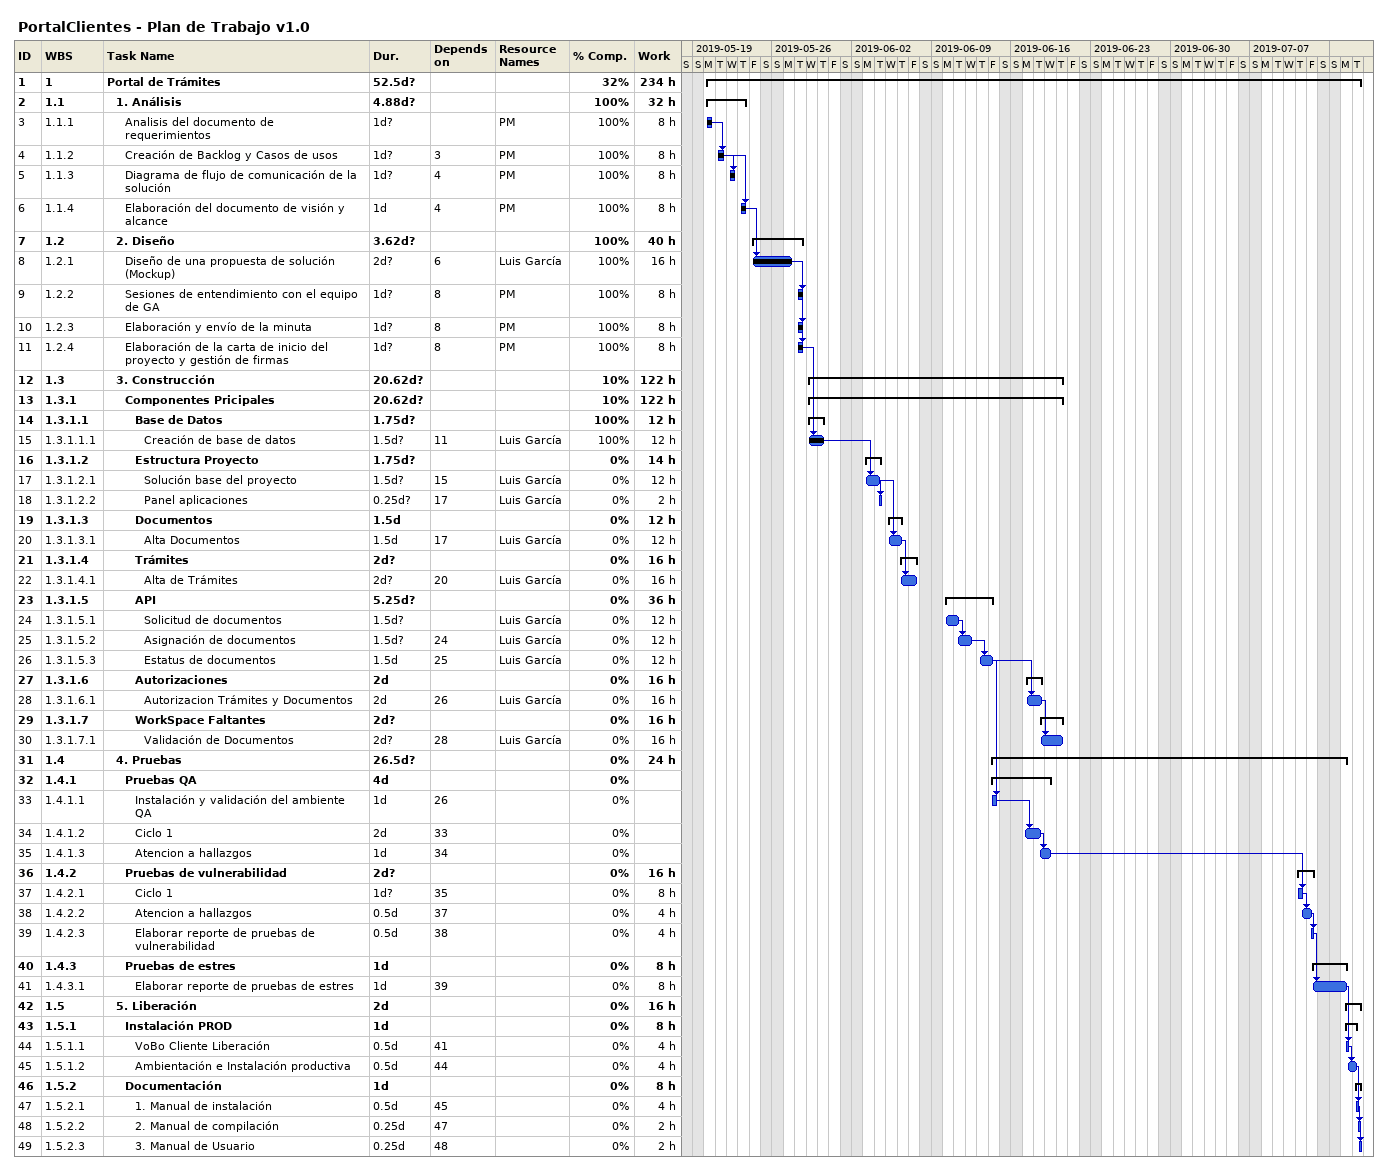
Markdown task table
PortalClientes - Plan de Trabajo v1.0

| ID | WBS | Task | Duration | Start | Finish | Predecessors | Resources | % complete | Work (h) |
|---|---|---|---|---|---|---|---|---|---|
| 1 | 1 | **Portal de Trámites** | 52.5d? | 2019-05-20 | 2019-07-16 |  |  | 32 | 234 |
| 2 | 1.1 | **1. Análisis** | 4.88d? | 2019-05-20 | 2019-05-23 |  |  | 100 | 32 |
| 3 | 1.1.1 | Analisis del documento de requerimientos | 1d? | 2019-05-20 | 2019-05-20 |  | PM | 100 | 8 |
| 4 | 1.1.2 | Creación de Backlog y Casos de usos | 1d? | 2019-05-21 | 2019-05-21 | 3 | PM | 100 | 8 |
| 5 | 1.1.3 | Diagrama de flujo de comunicación de la solución | 1d? | 2019-05-22 | 2019-05-22 | 4 | PM | 100 | 8 |
| 6 | 1.1.4 | Elaboración del documento de visión y alcance | 1d | 2019-05-23 | 2019-05-23 | 4 | PM | 100 | 8 |
| 7 | 1.2 | **2. Diseño** | 3.62d? | 2019-05-24 | 2019-05-28 |  |  | 100 | 40 |
| 8 | 1.2.1 | Diseño de una propuesta de solución (Mockup) | 2d? | 2019-05-24 | 2019-05-27 | 6 | Luis García | 100 | 16 |
| 9 | 1.2.2 | Sesiones de entendimiento con el equipo de GA | 1d? | 2019-05-28 | 2019-05-28 | 8 | PM | 100 | 8 |
| 10 | 1.2.3 | Elaboración y envío de la minuta | 1d? | 2019-05-28 | 2019-05-28 | 8 | PM | 100 | 8 |
| 11 | 1.2.4 | Elaboración de la carta de inicio del proyecto y gestión de firmas | 1d? | 2019-05-28 | 2019-05-28 | 8 | PM | 100 | 8 |
| 12 | 1.3 | **3. Construcción** | 20.62d? | 2019-05-29 | 2019-06-20 |  |  | 10 | 122 |
| 13 | 1.3.1 | **Componentes Pricipales** | 20.62d? | 2019-05-29 | 2019-06-20 |  |  | 10 | 122 |
| 14 | 1.3.1.1 | **Base de Datos** | 1.75d? | 2019-05-29 | 2019-05-30 |  |  | 100 | 12 |
| 15 | 1.3.1.1.1 | Creación de base de datos | 1.5d? | 2019-05-29 | 2019-05-30 | 11 | Luis García | 100 | 12 |
| 16 | 1.3.1.2 | **Estructura Proyecto** | 1.75d? | 2019-06-03 | 2019-06-04 |  |  | 0 | 14 |
| 17 | 1.3.1.2.1 | Solución base del proyecto | 1.5d? | 2019-06-03 | 2019-06-04 | 15 | Luis García | 0 | 12 |
| 18 | 1.3.1.2.2 | Panel aplicaciones | 0.25d? | 2019-06-04 | 2019-06-04 | 17 | Luis García | 0 | 2 |
| 19 | 1.3.1.3 | **Documentos** | 1.5d | 2019-06-05 | 2019-06-06 |  |  | 0 | 12 |
| 20 | 1.3.1.3.1 | Alta Documentos | 1.5d | 2019-06-05 | 2019-06-06 | 17 | Luis García | 0 | 12 |
| 21 | 1.3.1.4 | **Trámites** | 2d? | 2019-06-06 | 2019-06-07 |  |  | 0 | 16 |
| 22 | 1.3.1.4.1 | Alta de Trámites | 2d? | 2019-06-06 | 2019-06-07 | 20 | Luis García | 0 | 16 |
| 23 | 1.3.1.5 | **API** | 5.25d? | 2019-06-10 | 2019-06-14 |  |  | 0 | 36 |
| 24 | 1.3.1.5.1 | Solicitud de documentos | 1.5d? | 2019-06-10 | 2019-06-11 |  | Luis García | 0 | 12 |
| 25 | 1.3.1.5.2 | Asignación de documentos | 1.5d? | 2019-06-11 | 2019-06-12 | 24 | Luis García | 0 | 12 |
| 26 | 1.3.1.5.3 | Estatus de documentos | 1.5d | 2019-06-13 | 2019-06-14 | 25 | Luis García | 0 | 12 |
| 27 | 1.3.1.6 | **Autorizaciones** | 2d | 2019-06-17 | 2019-06-18 |  |  | 0 | 16 |
| 28 | 1.3.1.6.1 | Autorizacion Trámites y Documentos | 2d | 2019-06-17 | 2019-06-18 | 26 | Luis García | 0 | 16 |
| 29 | 1.3.1.7 | **WorkSpace Faltantes** | 2d? | 2019-06-18 | 2019-06-20 |  |  | 0 | 16 |
| 30 | 1.3.1.7.1 | Validación de Documentos | 2d? | 2019-06-18 | 2019-06-20 | 28 | Luis García | 0 | 16 |
| 31 | 1.4 | **4. Pruebas** | 26.5d? | 2019-06-14 | 2019-07-15 |  |  | 0 | 24 |
| 32 | 1.4.1 | **Pruebas QA** | 4d | 2019-06-14 | 2019-06-19 |  |  | 0 |  |
| 33 | 1.4.1.1 | Instalación y validación del ambiente QA | 1d | 2019-06-14 | 2019-06-14 | 26 |  | 0 |  |
| 34 | 1.4.1.2 | Ciclo 1 | 2d | 2019-06-17 | 2019-06-18 | 33 |  | 0 |  |
| 35 | 1.4.1.3 | Atencion a hallazgos | 1d | 2019-06-18 | 2019-06-19 | 34 |  | 0 |  |
| 36 | 1.4.2 | **Pruebas de vulnerabilidad** | 2d? | 2019-07-11 | 2019-07-12 |  |  | 0 | 16 |
| 37 | 1.4.2.1 | Ciclo 1 | 1d? | 2019-07-11 | 2019-07-11 | 35 |  | 0 | 8 |
| 38 | 1.4.2.2 | Atencion a hallazgos | 0.5d | 2019-07-11 | 2019-07-12 | 37 |  | 0 | 4 |
| 39 | 1.4.2.3 | Elaborar reporte de pruebas de vulnerabilidad | 0.5d | 2019-07-12 | 2019-07-12 | 38 |  | 0 | 4 |
| 40 | 1.4.3 | **Pruebas de estres** | 1d | 2019-07-12 | 2019-07-15 |  |  | 0 | 8 |
| 41 | 1.4.3.1 | Elaborar reporte de pruebas de estres | 1d | 2019-07-12 | 2019-07-15 | 39 |  | 0 | 8 |
| 42 | 1.5 | **5. Liberación** | 2d | 2019-07-15 | 2019-07-16 |  |  | 0 | 16 |
| 43 | 1.5.1 | **Instalación PROD** | 1d | 2019-07-15 | 2019-07-16 |  |  | 0 | 8 |
| 44 | 1.5.1.1 | VoBo Cliente Liberación | 0.5d | 2019-07-15 | 2019-07-15 | 41 |  | 0 | 4 |
| 45 | 1.5.1.2 | Ambientación e Instalación productiva | 0.5d | 2019-07-15 | 2019-07-16 | 44 |  | 0 | 4 |
| 46 | 1.5.2 | **Documentación** | 1d | 2019-07-16 | 2019-07-16 |  |  | 0 | 8 |
| 47 | 1.5.2.1 | 1. Manual de instalación | 0.5d | 2019-07-16 | 2019-07-16 | 45 |  | 0 | 4 |
| 48 | 1.5.2.2 | 2. Manual de compilación | 0.25d | 2019-07-16 | 2019-07-16 | 47 |  | 0 | 2 |
| 49 | 1.5.2.3 | 3. Manual de Usuario | 0.25d | 2019-07-16 | 2019-07-16 | 48 |  | 0 | 2 |
